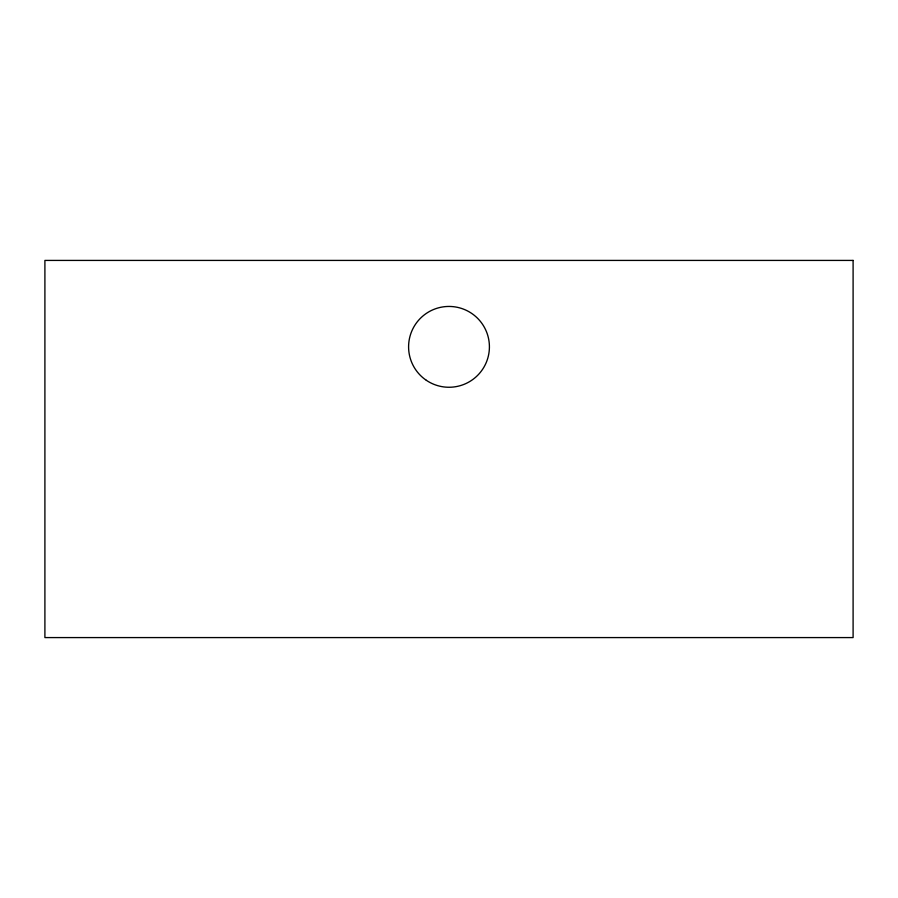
<?xml version="1.0" encoding="UTF-8"?>
<svg xmlns="http://www.w3.org/2000/svg" width="898" height="898" viewBox="0 0 898 898"><rect width="100%" height="100%" fill="white"/><g stroke="black" fill="none" stroke-linecap="round" stroke-linejoin="round"><path stroke-width="1.35" d="M853.1 260.42L44.9 260.42L44.9 637.58L853.1 637.58L853.1 260.42M426.348 380.314A40.41 40.41 0 0 0 489.309 349.737A40.41 40.41 0 0 0 431.343 310.506A40.41 40.41 0 0 0 426.348 380.314"/></g></svg>
